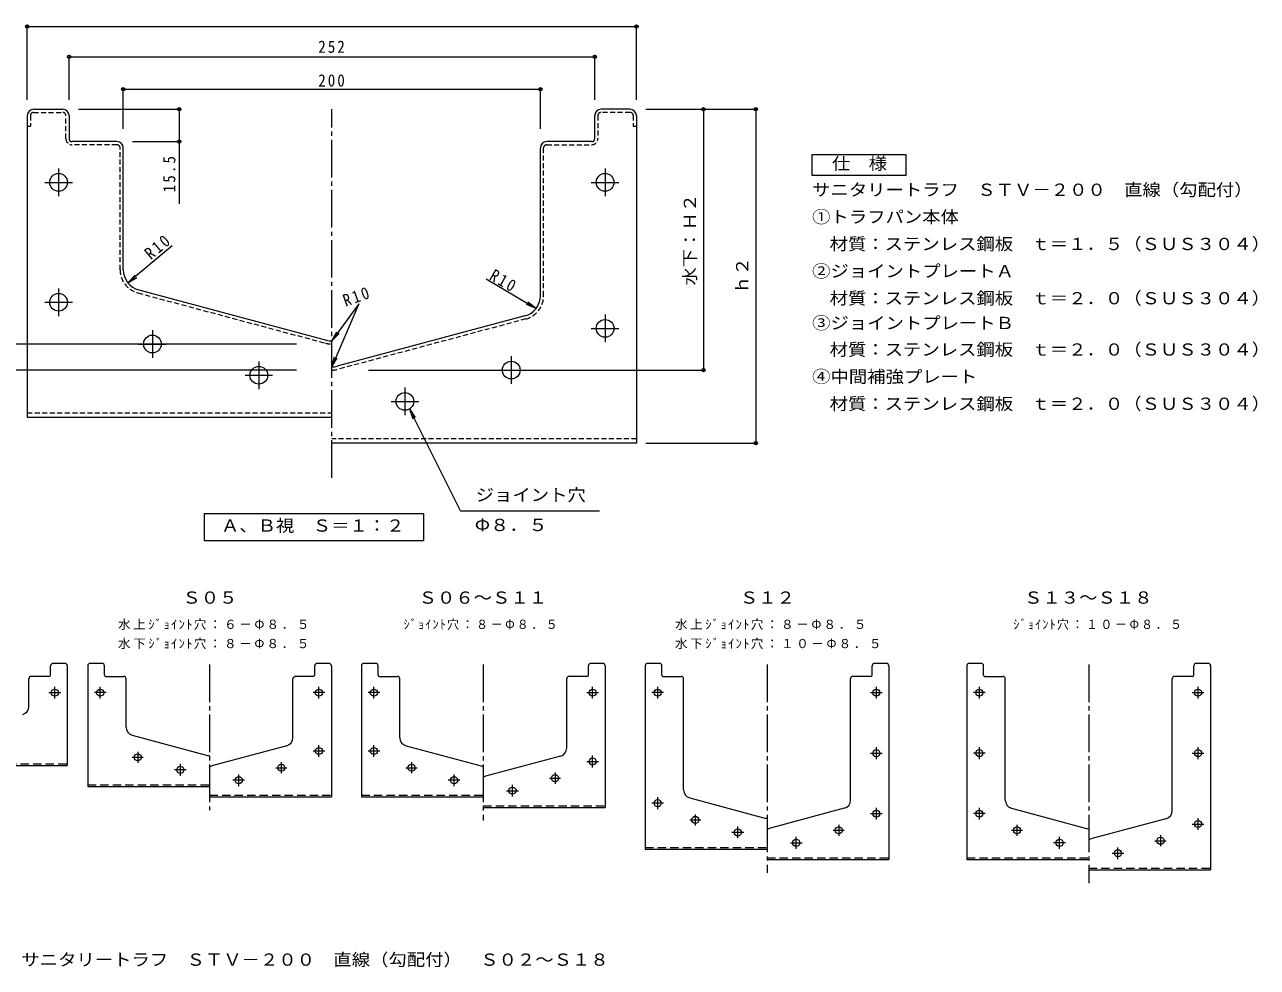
# Model space of a CAD drawing. Units: millimetres at full size, with parts at other scales. Extents: x -1125 to 1313, y -959 to 962.
# Drawn here: x -165 to 1313, y -959 to 170 of the extents above; entities that cross this region are included whole.
import ezdxf
from ezdxf.enums import TextEntityAlignment as Align

# ---------------------------------------------------------------- set-up
doc = ezdxf.new("R2010")
doc.units = ezdxf.units.MM
doc.header["$LTSCALE"] = 5
doc.header["$PDMODE"] = 32
doc.header["$PDSIZE"] = 4
for name, pattern in [('CHAIN1', [8, 5, -1, 1, -1]), ('CHAIN2', [12, 9, -1, 1, -1]), ('DASHED1', [1.8, 1.2, -0.6]), ('DASHED2', [3, 2, -1])]:
    doc.linetypes.add(name, pattern=pattern)
for name, color, linetype, lineweight in [('1-0_1-0ﾚｲﾔ', 4, 'Continuous', 9), ('1-1_1-1ﾚｲﾔ', 7, 'CHAIN2', 9), ('1-F_Hojo', 7, 'Continuous', 9), ('3-0__2-a_N_s', 2, 'Continuous', 9), ('4-0_Yobi_3', 4, 'Continuous', 9), ('4-F', 2, 'Continuous', 9)]:
    doc.layers.add(name, color=color, linetype=linetype, lineweight=lineweight)
doc.layers.add('3-F', color=2, linetype='Continuous')
doc.layers.add('F-F_F-Fﾚｲﾔ', color=2, linetype='Continuous')
doc.styles.add('ＭＳ ゴシック', font='')
doc.styles.get('ＭＳ ゴシック').set_extended_font_data('MS Gothic')

msp = doc.modelspace()

# ---------------------------------------------------------------- linework, layer by layer
at = {"layer": '1-0_1-0ﾚｲﾔ'}
for p, q in [((-161.647, 61.539), (-161.647, -299.711)), ((-154.147, 69.039), (-119.147, 69.039)), ((-111.647, 61.539), (-111.647, 34.039)), ((518.353, 34.039), (518.353, 61.539)), ((560.853, 69.039), (525.852, 69.039)), ((568.353, 61.539), (568.353, -330.961)), ((-54.147, 30.289), (-107.897, 30.289)), ((514.602, 30.289), (460.852, 30.289)), ((-46.647, -123.173), (-46.647, 22.789)), ((453.353, -154.422), (453.353, 22.789)), ((-28.118, -147.321), (196.882, -207.609)), ((434.823, -178.57), (209.823, -238.859)), ((-161.647, -299.711), (203.352, -299.711)), ((568.353, -330.961), (203.352, -330.961))]:
    msp.add_line(p, q, dxfattribs=at)
at = {"layer": '1-0_1-0ﾚｲﾔ', "linetype": 'DASHED1'}
for p, q in [((-157.897, 61.539), (-157.897, 49.039)), ((-154.147, 65.289), (-119.147, 65.289)), ((-115.397, 34.039), (-115.397, 61.539)), ((522.103, 61.539), (522.103, 34.039)), ((560.853, 65.289), (525.853, 65.289)), ((564.603, 61.539), (564.603, 49.039)), ((-161.647, 49.039), (-157.897, 49.039)), ((564.603, 49.039), (568.353, 49.039)), ((-54.147, 26.539), (-107.897, 26.539)), ((-50.397, -123.173), (-50.397, 22.789)), ((457.103, -154.422), (457.103, 22.789)), ((460.853, 26.539), (514.603, 26.539)), ((-29.088, -150.943), (195.911, -211.231)), ((435.794, -182.193), (210.793, -242.481)), ((-161.647, -294.711), (203.352, -294.711)), ((568.353, -325.961), (203.352, -325.961))]:
    msp.add_line(p, q, dxfattribs=at)
at = {"layer": '1-0_1-0ﾚｲﾔ', "linetype": 'CHAIN2'}
for p, q in [((-124.147, -1.874), (-124.147, -35.036)), ((530.853, -1.874), (530.853, -35.036)), ((-140.722, -18.461), (-107.572, -18.461)), ((514.278, -18.461), (547.428, -18.461)), ((-124.147, -145.624), (-124.147, -178.786)), ((-140.722, -162.211), (-107.572, -162.211)), ((530.853, -176.874), (530.853, -210.036)), ((-11.649, -195.624), (-11.649, -228.786)), ((514.278, -193.461), (547.428, -193.461)), ((-28.224, -212.211), (4.926, -212.211)), ((115.853, -233.124), (115.853, -266.286)), ((418.354, -226.874), (418.354, -260.036)), ((99.278, -249.711), (132.428, -249.711)), ((401.779, -243.461), (434.929, -243.461)), ((290.853, -264.374), (290.853, -297.536)), ((274.277, -280.961), (307.428, -280.961))]:
    msp.add_line(p, q, dxfattribs=at)
at = {"layer": '1-0_1-0ﾚｲﾔ'}
for centre in [(-124.147, -18.461), (530.853, -18.461), (-124.147, -162.211), (530.853, -193.461), (-11.649, -212.211), (418.354, -243.461), (115.853, -249.711), (290.853, -280.961)]:
    msp.add_circle(centre, 10.625, dxfattribs=at)
for centre, radius, start, end in [((-154.147, 61.539), 7.5, 90, 180), ((-119.147, 61.539), 7.5, 0, 90), ((525.852, 61.539), 7.5, 90, 180), ((560.853, 61.539), 7.5, 0, 90), ((-107.897, 34.039), 3.75, 180, 270), ((-54.147, 22.789), 7.5, 0, 90), ((460.852, 22.789), 7.5, 90, 180), ((514.602, 34.039), 3.75, 270, 0), ((-21.647, -123.173), 25, 180, 255.00006), ((428.353, -154.422), 25, 284.99996, 0), ((203.352, -183.461), 25, 255.00015, 270), ((203.352, -214.711), 25, 270, 284.99985)]:
    msp.add_arc(centre, radius, start, end, dxfattribs=at)
at = {"layer": '1-0_1-0ﾚｲﾔ', "linetype": 'DASHED1'}
for centre, radius, start, end in [((-154.147, 61.539), 3.75, 90, 180), ((-119.147, 61.539), 3.75, 0, 90), ((525.853, 61.539), 3.75, 90, 180), ((560.853, 61.539), 3.75, 0, 90), ((-107.897, 34.039), 7.5, 180, 270), ((514.603, 34.039), 7.5, 270, 0), ((-54.147, 22.789), 3.75, 0, 90), ((460.853, 22.789), 3.75, 90, 180), ((-21.647, -123.173), 28.75, 180, 255.00008), ((428.353, -154.422), 28.75, 284.99999, 0), ((203.352, -183.461), 28.75, 255.00009, 270), ((203.352, -214.711), 28.75, 270, 284.99991)]:
    msp.add_arc(centre, radius, start, end, dxfattribs=at)
at = {"layer": '1-1_1-1ﾚｲﾔ'}
msp.add_line((203.352, -372.618), (203.352, 69.039), dxfattribs=at)
at = {"layer": '1-F_Hojo'}
for p, q in [((-161.647, 80.289), (-161.647, 170.492)), ((-161.647, 168.242), (568.353, 168.242)), ((568.353, 80.289), (568.353, 170.492)), ((-111.647, 80.289), (-111.647, 134.258)), ((518.353, 80.289), (518.353, 134.258)), ((-111.647, 132.008), (518.353, 132.008)), ((-46.647, 45.618), (-46.647, 94.603)), ((-46.647, 93.103), (453.353, 93.103)), ((453.353, 45.618), (453.353, 94.603)), ((-100.397, 69.039), (22.796, 69.039)), ((20.547, 69.039), (20.547, -44.105)), ((579.603, 69.039), (650.896, 69.039)), ((633.353, 69.039), (713.601, 69.039)), ((648.646, 69.039), (648.646, -243.461)), ((711.351, 69.039), (711.351, -330.961)), ((-35.397, 30.289), (22.796, 30.289)), ((12.047, -94.746), (-40.979, -139.025)), ((-40.979, -139.025), (-32.512, -129.829)), ((-40.979, -139.025), (-30.42, -132.334)), ((388.381, -134.158), (448.193, -169.633)), ((448.193, -169.633), (438.366, -161.907)), ((235.749, -164.065), (203.352, -208.461)), ((448.193, -169.633), (436.701, -164.714)), ((203.352, -208.461), (209.34, -197.488)), ((203.352, -208.461), (211.976, -199.412)), ((160.84, -212.211), (-244.897, -212.211)), ((203.352, -239.711), (209.731, -228.961)), ((160.84, -243.461), (-244.897, -243.461)), ((247.408, -243.461), (650.896, -243.461)), ((296.387, -290.031), (300.488, -301.839)), ((579.603, -330.961), (711.351, -330.961)), ((357.61, -412.009), (523.96, -412.009)), ((50.314, -415.226), (313.174, -415.226)), ((50.314, -415.226), (50.314, -447.726)), ((313.174, -415.226), (313.174, -447.726)), ((50.314, -447.726), (313.174, -447.726))]:
    msp.add_line(p, q, dxfattribs=at)
for points in [[(235.749, -164.065), (203.352, -239.711), (206.732, -227.676)], [(357.61, -412.009), (296.387, -290.031), (303.405, -300.375)]]:
    msp.add_lwpolyline(points, dxfattribs=at)
for p in [(-161.647, 168.242), (568.353, 168.242), (-111.647, 132.008), (518.353, 132.008), (-46.647, 93.103), (453.353, 93.103), (20.547, 69.039), (648.646, 69.039), (711.351, 69.039), (20.547, 30.289), (648.646, -243.461), (711.351, -330.961)]:
    msp.add_point(p, dxfattribs=at)
at = {"layer": '3-0__2-a_N_s'}
for p, q in [((778.952, 14.913), (891.452, 14.913)), ((778.952, -10.087), (778.952, 14.913)), ((891.452, 14.913), (891.452, -10.087)), ((891.452, -10.087), (778.952, -10.087))]:
    msp.add_line(p, q, dxfattribs=at)
at = {"layer": '4-0_Yobi_3'}
for p, q in [((-133.683, -608.958), (-133.683, -597.958)), ((-116.683, -594.958), (-130.683, -594.958)), ((-113.683, -597.958), (-113.683, -717.458)), ((-89.204, -597.958), (-89.204, -742.458)), ((-72.204, -594.958), (-86.204, -594.958)), ((-69.204, -608.958), (-69.204, -597.958)), ((182.796, -608.958), (182.796, -597.958)), ((199.796, -594.958), (185.796, -594.958)), ((202.796, -597.958), (202.796, -754.958)), ((238.834, -597.958), (238.834, -754.958)), ((255.834, -594.958), (241.834, -594.958)), ((258.834, -608.958), (258.834, -597.958)), ((510.834, -608.958), (510.834, -597.958)), ((527.835, -594.958), (513.834, -594.958)), ((530.834, -597.958), (530.834, -767.458)), ((578.894, -597.958), (578.894, -817.458)), ((595.894, -594.958), (581.894, -594.958)), ((598.894, -608.958), (598.894, -597.958)), ((850.894, -608.958), (850.894, -597.958)), ((867.894, -594.958), (853.894, -594.958)), ((870.894, -597.958), (870.894, -829.958)), ((964.464, -597.958), (964.464, -829.958)), ((981.464, -594.958), (967.464, -594.958)), ((984.464, -608.958), (984.464, -597.958)), ((1236.464, -608.958), (1236.464, -597.958)), ((1253.465, -594.958), (1239.464, -594.958)), ((1256.464, -597.958), (1256.464, -842.458)), ((-159.684, -646.437), (-159.684, -613.458)), ((-135.183, -610.458), (-156.684, -610.458)), ((-67.704, -610.458), (-46.204, -610.458)), ((-43.205, -671.436), (-43.204, -613.458)), ((156.795, -683.936), (156.796, -613.458)), ((181.296, -610.458), (159.796, -610.458)), ((260.334, -610.458), (281.834, -610.458)), ((284.834, -683.936), (284.834, -613.458)), ((484.834, -696.437), (484.834, -613.458)), ((509.334, -610.458), (487.834, -610.458)), ((600.394, -610.458), (621.894, -610.458)), ((624.894, -746.437), (624.894, -613.458)), ((824.893, -758.936), (824.894, -613.458)), ((849.394, -610.458), (827.894, -610.458)), ((985.964, -610.458), (1007.464, -610.458)), ((1010.464, -758.936), (1010.464, -613.458)), ((1210.463, -771.436), (1210.464, -613.458)), ((1234.964, -610.458), (1213.464, -610.458)), ((-35.793, -681.096), (54.208, -705.212)), ((149.384, -693.596), (59.385, -717.711)), ((292.246, -693.596), (382.246, -717.712)), ((477.422, -706.096), (387.423, -730.211)), ((-259.683, -717.458), (-113.683, -717.458)), ((-89.204, -742.458), (56.796, -742.458)), ((56.796, -754.958), (202.796, -754.958)), ((238.834, -754.958), (384.835, -754.958)), ((384.835, -767.458), (530.834, -767.458)), ((632.305, -756.096), (722.306, -780.212)), ((817.482, -768.596), (727.483, -792.711)), ((1017.875, -768.596), (1107.876, -792.712)), ((1203.052, -781.096), (1113.053, -805.211)), ((578.894, -817.458), (724.894, -817.458)), ((724.894, -829.958), (870.894, -829.958)), ((964.464, -829.958), (1110.465, -829.958)), ((1110.465, -842.458), (1256.464, -842.458))]:
    msp.add_line(p, q, dxfattribs=at)
at = {"layer": '4-0_Yobi_3', "color": 7, "linetype": 'CHAIN2'}
for p, q in [((56.796, -596.226), (56.796, -770.853)), ((384.835, -596.226), (384.835, -783.353)), ((724.894, -596.226), (724.894, -845.853)), ((1110.465, -596.226), (1110.465, -858.353))]:
    msp.add_line(p, q, dxfattribs=at)
at = {"layer": '4-0_Yobi_3', "linetype": 'CHAIN1'}
for p, q in [((-135.67, -629.961), (-121.597, -629.961)), ((-128.634, -636.998), (-128.634, -622.924)), ((-67.217, -629.961), (-81.29, -629.961)), ((-74.253, -636.997), (-74.253, -622.924)), ((194.882, -629.961), (180.809, -629.961)), ((187.846, -636.997), (187.846, -622.924)), ((260.821, -629.961), (246.749, -629.961)), ((253.785, -636.998), (253.785, -622.924)), ((508.848, -629.961), (522.921, -629.961)), ((515.884, -636.998), (515.884, -622.924)), ((600.881, -629.961), (586.808, -629.961)), ((593.845, -636.998), (593.845, -622.924)), ((848.907, -629.961), (862.981, -629.961)), ((855.944, -636.998), (855.944, -622.924)), ((986.451, -629.961), (972.378, -629.961)), ((979.415, -636.998), (979.415, -622.924)), ((1234.477, -629.961), (1248.551, -629.961)), ((1241.514, -636.998), (1241.514, -622.924)), ((187.846, -706.994), (187.846, -692.921)), ((253.785, -706.994), (253.785, -692.921)), ((194.882, -699.957), (180.809, -699.957)), ((260.821, -699.958), (246.749, -699.958)), ((515.884, -719.494), (515.884, -705.421)), ((848.907, -702.459), (862.981, -702.459)), ((855.944, -709.496), (855.944, -695.423)), ((986.451, -702.459), (972.378, -702.459)), ((979.415, -709.496), (979.415, -695.423)), ((1234.477, -702.459), (1248.551, -702.459)), ((1241.514, -709.496), (1241.514, -695.423)), ((28.834, -722.458), (14.76, -722.458)), ((21.797, -729.494), (21.797, -715.421)), ((508.848, -712.457), (522.921, -712.457)), ((98.833, -734.958), (84.759, -734.958)), ((91.796, -741.994), (91.796, -727.921)), ((356.871, -734.958), (342.798, -734.958)), ((349.835, -741.994), (349.835, -727.921)), ((412.798, -747.458), (426.871, -747.458)), ((419.835, -754.494), (419.835, -740.421)), ((600.881, -762.458), (586.808, -762.458)), ((593.845, -769.494), (593.845, -755.421)), ((855.944, -781.994), (855.944, -767.921)), ((979.415, -781.994), (979.415, -767.921)), ((848.907, -774.958), (862.981, -774.958)), ((986.451, -774.958), (972.378, -774.958)), ((1241.514, -794.494), (1241.514, -780.421)), ((696.931, -797.458), (682.858, -797.458)), ((689.894, -804.494), (689.894, -790.421)), ((1234.477, -787.457), (1248.551, -787.457)), ((752.858, -809.958), (766.931, -809.958)), ((759.894, -816.994), (759.894, -802.921)), ((1082.501, -809.958), (1068.428, -809.958)), ((1075.465, -816.994), (1075.465, -802.921)), ((1138.428, -822.458), (1152.501, -822.458)), ((1145.464, -829.494), (1145.464, -815.421))]:
    msp.add_line(p, q, dxfattribs=at)
at = {"layer": '4-0_Yobi_3', "linetype": 'CHAIN2'}
for p, q in [((-35.834, -707.458), (-22.574, -707.458)), ((-29.204, -700.823), (-29.204, -714.088)), ((136.167, -719.958), (149.427, -719.958)), ((142.797, -713.323), (142.797, -726.588)), ((292.204, -719.958), (305.464, -719.958)), ((298.834, -713.323), (298.834, -726.588)), ((464.205, -732.458), (477.465, -732.458)), ((470.835, -725.823), (470.835, -739.088)), ((632.264, -782.458), (645.524, -782.458)), ((638.894, -775.823), (638.894, -789.088)), ((804.265, -794.958), (817.525, -794.958)), ((810.895, -788.323), (810.895, -801.588)), ((1017.834, -794.958), (1031.094, -794.958)), ((1024.464, -788.323), (1024.464, -801.588)), ((1189.835, -807.458), (1203.095, -807.458)), ((1196.465, -800.823), (1196.465, -814.088))]:
    msp.add_line(p, q, dxfattribs=at)
at = {"layer": '4-0_Yobi_3', "linetype": 'DASHED2'}
for p, q in [((-259.683, -715.458), (-113.683, -715.458)), ((-89.204, -740.458), (56.796, -740.458)), ((56.796, -752.958), (202.796, -752.958)), ((238.834, -752.958), (384.835, -752.958)), ((384.835, -765.458), (530.834, -765.458)), ((578.894, -815.458), (724.894, -815.458)), ((724.894, -827.958), (870.894, -827.958)), ((964.464, -827.958), (1110.465, -827.958)), ((1110.465, -840.458), (1256.464, -840.458))]:
    msp.add_line(p, q, dxfattribs=at)
at = {"layer": '4-0_Yobi_3'}
for centre in [(-128.634, -629.961), (-74.253, -629.961), (187.846, -629.961), (253.785, -629.961), (515.884, -629.961), (593.845, -629.961), (855.944, -629.961), (979.415, -629.961), (1241.514, -629.961), (-29.204, -707.458), (187.846, -699.957), (253.785, -699.958), (515.884, -712.457), (855.944, -702.459), (979.415, -702.459), (1241.514, -702.459), (21.797, -722.458), (142.797, -719.958), (298.834, -719.958), (91.796, -734.958), (349.835, -734.958), (470.835, -732.458), (419.835, -747.458), (593.845, -762.458), (638.894, -782.458), (855.944, -774.958), (979.415, -774.958), (689.894, -797.458), (810.895, -794.958), (1024.464, -794.958), (1241.514, -787.457), (759.894, -809.958), (1075.465, -809.958), (1196.465, -807.458), (1145.464, -822.458)]:
    msp.add_circle(centre, 4.25, dxfattribs=at)
for centre, radius, start, end in [((-130.683, -597.958), 3, 90, 180), ((-116.683, -597.958), 3, 0, 90), ((-86.204, -597.958), 3, 90, 180), ((-72.204, -597.958), 3, 0, 90), ((185.796, -597.958), 3, 90, 180), ((199.796, -597.958), 3, 0, 90), ((241.834, -597.958), 3, 90, 180), ((255.834, -597.958), 3, 0, 90), ((513.834, -597.958), 3, 90, 180), ((527.835, -597.958), 3, 0, 90), ((581.894, -597.958), 3, 90, 180), ((595.894, -597.958), 3, 0, 90), ((853.894, -597.958), 3, 90, 180), ((867.894, -597.958), 3, 0, 90), ((967.464, -597.958), 3, 90, 180), ((981.464, -597.958), 3, 0, 90), ((1239.464, -597.958), 3, 90, 180), ((1253.465, -597.958), 3, 0, 90), ((-156.684, -613.458), 3, 90, 180), ((-135.183, -608.958), 1.5, 270, 0), ((-67.704, -608.958), 1.5, 180, 270), ((-46.204, -613.458), 3, 0, 90), ((159.796, -613.458), 3, 90, 180), ((181.296, -608.958), 1.5, 270, 0), ((260.334, -608.958), 1.5, 180, 270), ((281.834, -613.458), 3, 359.99916, 90), ((487.834, -613.458), 3, 90, 180), ((509.334, -608.958), 1.5, 270, 0), ((600.394, -608.958), 1.5, 180, 270), ((621.894, -613.458), 3, 0, 90), ((827.894, -613.458), 3, 90, 180), ((849.394, -608.958), 1.5, 270, 0), ((985.964, -608.958), 1.5, 180, 270), ((1007.464, -613.458), 3, 0, 90), ((1213.464, -613.458), 3, 90, 180), ((1234.964, -608.958), 1.5, 270, 0), ((-169.684, -646.436), 10, 285.00019, 359.99957), ((-33.205, -671.437), 10, 179.99972, 254.99985), ((146.795, -683.936), 10, 285.00025, 359.99952), ((294.834, -683.936), 10, 179.99952, 254.99967), ((56.796, -695.552), 10, 254.99974, 270), ((474.834, -696.437), 10, 285.00019, 359.99958), ((56.796, -708.052), 10, 270, 285.00029), ((384.835, -708.053), 10, 254.99974, 270), ((384.835, -720.552), 10, 270, 285.00029), ((634.894, -746.437), 10, 179.99986, 254.99985), ((814.893, -758.936), 10, 285.00032, 359.99987), ((1020.464, -758.937), 10, 179.99987, 254.99979), ((724.894, -770.553), 10, 254.99974, 270), ((1200.463, -771.436), 10, 285.00032, 359.99988), ((724.894, -783.052), 10, 270, 285.00029), ((1110.465, -783.053), 10, 254.99974, 270), ((1110.465, -795.552), 10, 270, 285.00029)]:
    msp.add_arc(centre, radius, start, end, dxfattribs=at)

# ---------------------------------------------------------------- texts
at = {"layer": '1-F_Hojo', "color": 2, "style": 'ＭＳ ゴシック', "width": 1.1}
for s, p in [('水下：Ｈ２', (644.146, -142.211)), ('ｈ２', (706.851, -152.211))]:
    msp.add_text(s, height=14.66, rotation=90, dxfattribs=at).set_placement(p, align=Align.BOTTOM_LEFT)
at = {"layer": '1-F_Hojo', "color": 2, "style": 'ＭＳ ゴシック'}
for s, width, p in [('ジョイント穴', 1.1, (375.695, -404.756)), ('Ａ、Ｂ視\u3000Ｓ＝１：２', 1.1, (70.494, -441.476)), ('Φ８．５', 1.15, (374.593, -440.768))]:
    msp.add_text(s, height=14.66, dxfattribs=dict(at, width=width)).set_placement(p, align=Align.BOTTOM_LEFT)
at = {"layer": '1-F_Hojo', "color": 2, "char_height": 14.66, "attachment_point": 7, "style": 'ＭＳ ゴシック'}
for s, insert in [('\\T1.27;\\W0.9;252', (187.103, 136.508)), ('\\T1.27;\\W0.9;200', (187.103, 96.103))]:
    msp.add_mtext(s, dxfattribs=dict(at, insert=insert))
for s, insert, rotation in [('\\T1.28;\\W0.9;15.5', (16.046, -30.383), 90), ('\\T1.27;\\W0.9;R10', (-13.301, -112.044), 40), ('\\T1.27;\\W0.9;R10', (390.95, -134.575), 330), ('\\T1.27;\\W0.9;R10', (219.965, -167.823), 20)]:
    msp.add_mtext(s, dxfattribs=dict(at, insert=insert, rotation=rotation))
at = {"layer": '3-F', "style": 'ＭＳ ゴシック', "width": 1.1}
for s, p in [('仕\u3000様', (802.702, -7.587)), ('サニタリートラフ\u3000ＳＴＶ－２００\u3000直線（勾配付）', (778.952, -39.047)), ('①トラフパン本体', (778.952, -71.547)), ('材質：ステンレス鋼板\u3000ｔ＝１．５（ＳＵＳ３０４）', (799.92, -104.047)), ('②ジョイントプレートＡ', (778.952, -136.547)), ('材質：ステンレス鋼板\u3000ｔ＝２．０（ＳＵＳ３０４）', (799.92, -169.047)), ('③ジョイントプレートＢ', (778.952, -198.728)), ('材質：ステンレス鋼板\u3000ｔ＝２．０（ＳＵＳ３０４）', (799.92, -230.507)), ('④中間補強プレート', (778.952, -263.007)), ('材質：ステンレス鋼板\u3000ｔ＝２．０（ＳＵＳ３０４）', (799.92, -295.507))]:
    msp.add_text(s, height=14.66, dxfattribs=at).set_placement(p, align=Align.BOTTOM_LEFT)
at = {"layer": '4-F', "style": 'ＭＳ ゴシック', "width": 1.1}
for s, p in [('Ｓ０５', (24.296, -527.796)), ('Ｓ０６～Ｓ１１', (307.335, -527.796)), ('Ｓ１２', (692.395, -527.796)), ('Ｓ１３～Ｓ１８', (1032.965, -527.796))]:
    msp.add_text(s, height=14.66, dxfattribs=at).set_placement(p, align=Align.BOTTOM_LEFT)
at = {"layer": '4-F', "char_height": 11, "attachment_point": 7, "style": 'ＭＳ ゴシック'}
for s, insert in [('\\T1.21;水上ｼﾞｮｲﾝﾄ穴：６－Φ８．５', (-52.898, -554.835)), ('\\T1.22;\\W0.95;ｼﾞｮｲﾝﾄ穴：８－Φ８．５', (289.349, -554.835)), ('\\T1.21;水上ｼﾞｮｲﾝﾄ穴：８－Φ８．５', (614.643, -554.835)), ('\\T1.22;\\W0.95;ｼﾞｮｲﾝﾄ穴：１０－Φ８．５', (1020.183, -554.835)), ('\\T1.21;水下ｼﾞｮｲﾝﾄ穴：８－Φ８．５', (-52.898, -577.872)), ('\\T1.21;水下ｼﾞｮｲﾝﾄ穴：１０－Φ８．５', (614.643, -577.872))]:
    msp.add_mtext(s, dxfattribs=dict(at, insert=insert))
at = {"layer": 'F-F_F-Fﾚｲﾔ', "style": 'ＭＳ ゴシック', "width": 1.1}
msp.add_text('サニタリートラフ\u3000ＳＴＶ－２００\u3000直線（勾配付）\u3000Ｓ０２～Ｓ１８', height=14.66, dxfattribs=at).set_placement((-168.75, -961.639), align=Align.BOTTOM_LEFT)

doc.saveas('drawing.dxf')
